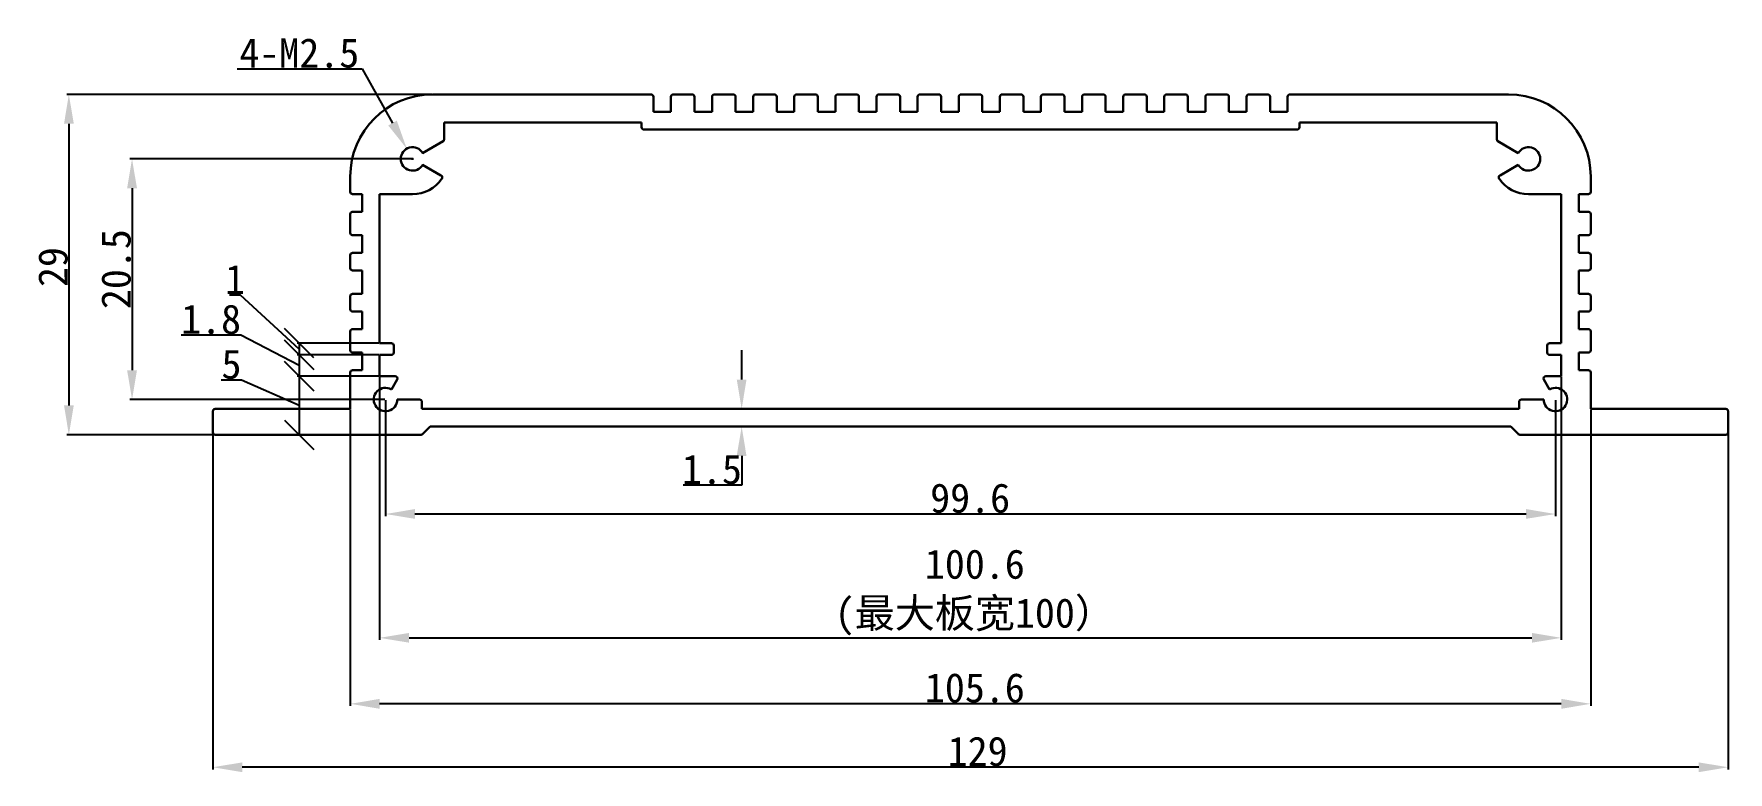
# Model space of a CAD drawing. Header units: inches. Extents: x 508 to 653, y 213 to 276.
import ezdxf

# ---------------------------------------------------------------- set-up
doc = ezdxf.new("R2010")
doc.units = ezdxf.units.IN
doc.header["$MEASUREMENT"] = 0
doc.layers.get('0').update_dxf_attribs({"color": 1})
doc.layers.get('Defpoints').update_dxf_attribs({"color": 3})
doc.layers.add('壳体层', color=7, linetype='Continuous', lineweight=30)
doc.layers.add('标注层', color=7, linetype='Continuous')
doc.layers.add('槽宽标注', color=30, linetype='Continuous')
doc.styles.get("Standard").update_dxf_attribs({"font": 'simhei.ttf'})
doc.dimstyles.get("Standard").update_dxf_attribs({"dimtxt": 2.5, "dimasz": 2.5, "dimexe": 0.18, "dimexo": 0.0625, "dimgap": 0.09, "dimtad": 1, "dimtoh": 1, "dimdec": 1, "dimzin": 0, "dimdsep": 46, "dimtxsty": 'Standard', "dimcen": 0.09, "dimadec": 0, "dimazin": 0, "dimtfac": 1, "dimtdec": 1, "dimtofl": 0, "dimtmove": 0, "dimatfit": 3, "dimfxl": 1, "dimtolj": 1, "dimtzin": 0, "dimarcsym": 0})

# ---------------------------------------------------------------- blocks, each defined once
blk = doc.blocks.new('*D10')
at = {"layer": 'Defpoints', "color": 0, "transparency": 16777216}
for p in [(542.36, 270.69), (511.4, 241.69), (523.86, 241.69)]:
    blk.add_point(p, dxfattribs=at)
at = {"layer": '标注层', "color": 0, "lineweight": -2, "transparency": 16777216}
for p, q in [((542.3, 270.69), (511.22, 270.69)), ((511.4, 268.19), (511.4, 244.19)), ((523.8, 241.69), (511.22, 241.69))]:
    blk.add_line(p, q, dxfattribs=at)
at = {"layer": '标注层', "color": 0, "transparency": 16777216}
for points in [[(510.99, 268.19), (511.82, 268.19), (511.4, 270.69)], [(510.99, 244.19), (511.82, 244.19), (511.4, 241.69)]]:
    blk.add_solid(points, dxfattribs=at)
at = {"layer": '标注层', "color": 0, "transparency": 16777216, "insert": (510.06, 255.98), "char_height": 2.5, "attachment_point": 5, "rotation": 90}
blk.add_mtext('\\A1;29', dxfattribs=at)
blk = doc.blocks.new('*D11')
at = {"layer": 'Defpoints', "color": 0, "transparency": 16777216}
for p in [(540.66, 265.19), (516.78, 244.69), (538.36, 244.69)]:
    blk.add_point(p, dxfattribs=at)
at = {"layer": '标注层', "color": 0, "lineweight": -2, "transparency": 16777216}
for p, q in [((540.6, 265.19), (516.6, 265.19)), ((516.78, 262.69), (516.78, 247.19)), ((538.3, 244.69), (516.6, 244.69))]:
    blk.add_line(p, q, dxfattribs=at)
at = {"layer": '标注层', "color": 0, "transparency": 16777216}
for points in [[(516.36, 262.69), (517.2, 262.69), (516.78, 265.19)], [(516.36, 247.19), (517.2, 247.19), (516.78, 244.69)]]:
    blk.add_solid(points, dxfattribs=at)
at = {"layer": '标注层', "color": 0, "transparency": 16777216, "insert": (515.43, 255.8), "char_height": 2.5, "attachment_point": 5, "rotation": 90}
blk.add_mtext('\\A1;20.5', dxfattribs=at)
blk = doc.blocks.new('_Oblique')
at = {"color": 0, "linetype": 'ByBlock', "lineweight": -2}
blk.add_line((-0.5, -0.5), (0.5, 0.5), dxfattribs=at)
blk = doc.blocks.new('*D43')
at = {"layer": 'Defpoints', "color": 0, "transparency": 16777216}
for p in [(537.86, 248.49), (531.01, 246.69), (537.86, 246.69)]:
    blk.add_point(p, dxfattribs=at)
at = {"layer": '标注层', "color": 0, "lineweight": -2, "transparency": 16777216}
for p, q in [((526.04, 250.18), (520.97, 250.18)), ((531.01, 247.59), (526.04, 250.18)), ((537.8, 248.49), (530.83, 248.49)), ((531.01, 248.49), (531.01, 246.69)), ((537.8, 246.69), (530.83, 246.69))]:
    blk.add_line(p, q, dxfattribs=at)
at = {"layer": '标注层', "color": 0, "lineweight": -2, "transparency": 16777216, "xscale": 2.5, "yscale": 2.5, "zscale": 2.5}
for p, rotation in [((531.01, 248.49), 90), ((531.01, 246.69), 270)]:
    blk.add_blockref('_Oblique', p, dxfattribs=dict(at, rotation=rotation))
at = {"layer": '标注层', "color": 0, "transparency": 16777216, "insert": (523.51, 251.52), "char_height": 2.5, "attachment_point": 5}
blk.add_mtext('\\A1;1.8', dxfattribs=at)
blk = doc.blocks.new('*D44')
at = {"layer": 'Defpoints', "color": 0, "transparency": 16777216}
for p in [(531.01, 248.49), (537.86, 249.49), (537.86, 248.49)]:
    blk.add_point(p, dxfattribs=at)
at = {"layer": '标注层', "color": 0, "lineweight": -2, "transparency": 16777216}
for p, q in [((526.01, 253.58), (525.09, 253.58)), ((531.01, 248.99), (526.01, 253.58)), ((537.8, 249.49), (530.83, 249.49)), ((537.8, 248.49), (530.83, 248.49)), ((531.01, 249.49), (531.01, 248.49))]:
    blk.add_line(p, q, dxfattribs=at)
at = {"layer": '标注层', "color": 0, "lineweight": -2, "transparency": 16777216, "xscale": 2.5, "yscale": 2.5, "zscale": 2.5}
for p, rotation in [((531.01, 249.49), 90), ((531.01, 248.49), 270)]:
    blk.add_blockref('_Oblique', p, dxfattribs=dict(at, rotation=rotation))
at = {"layer": '标注层', "color": 0, "transparency": 16777216, "insert": (525.55, 254.92), "char_height": 2.5, "attachment_point": 5}
blk.add_mtext('\\A1;1', dxfattribs=at)
blk = doc.blocks.new('*D45')
at = {"layer": 'Defpoints', "color": 0, "transparency": 16777216}
for p in [(535.36, 243.89), (640.96, 243.89), (535.36, 218.77)]:
    blk.add_point(p, dxfattribs=at)
at = {"layer": '标注层', "color": 0, "lineweight": -2, "transparency": 16777216}
for p, q in [((535.36, 243.83), (535.36, 218.59)), ((640.96, 243.83), (640.96, 218.59)), ((638.46, 218.77), (537.86, 218.77))]:
    blk.add_line(p, q, dxfattribs=at)
at = {"layer": '标注层', "color": 0, "transparency": 16777216}
for points in [[(537.86, 219.19), (537.86, 218.35), (535.36, 218.77)], [(638.46, 219.19), (638.46, 218.35), (640.96, 218.77)]]:
    blk.add_solid(points, dxfattribs=at)
at = {"layer": '标注层', "color": 0, "transparency": 16777216, "insert": (588.53, 220.12), "char_height": 2.5, "attachment_point": 5}
blk.add_mtext('\\A1;105.6', dxfattribs=at)
blk = doc.blocks.new('*D46')
at = {"layer": 'Defpoints', "color": 0, "transparency": 16777216}
for p in [(523.66, 241.89), (652.66, 241.89), (523.66, 213.37)]:
    blk.add_point(p, dxfattribs=at)
at = {"layer": '标注层', "color": 0, "lineweight": -2, "transparency": 16777216}
for p, q in [((523.66, 241.83), (523.66, 213.19)), ((652.66, 241.83), (652.66, 213.19)), ((650.16, 213.37), (526.16, 213.37))]:
    blk.add_line(p, q, dxfattribs=at)
at = {"layer": '标注层', "color": 0, "transparency": 16777216}
for points in [[(526.16, 213.78), (526.16, 212.95), (523.66, 213.37)], [(650.16, 213.78), (650.16, 212.95), (652.66, 213.37)]]:
    blk.add_solid(points, dxfattribs=at)
at = {"layer": '标注层', "color": 0, "transparency": 16777216, "insert": (588.77, 214.71), "char_height": 2.5, "attachment_point": 5}
blk.add_mtext('\\A1;129', dxfattribs=at)
blk = doc.blocks.new('*D47')
at = {"layer": 'Defpoints', "color": 0, "transparency": 16777216}
for p in [(538.36, 244.69), (637.96, 244.69), (538.36, 234.94)]:
    blk.add_point(p, dxfattribs=at)
at = {"layer": '标注层', "color": 0, "lineweight": -2, "transparency": 16777216}
for p, q in [((538.36, 244.63), (538.36, 234.76)), ((637.96, 244.63), (637.96, 234.76)), ((635.46, 234.94), (540.86, 234.94))]:
    blk.add_line(p, q, dxfattribs=at)
at = {"layer": '标注层', "color": 0, "transparency": 16777216}
for points in [[(540.86, 235.36), (540.86, 234.53), (538.36, 234.94)], [(635.46, 235.36), (635.46, 234.53), (637.96, 234.94)]]:
    blk.add_solid(points, dxfattribs=at)
at = {"layer": '标注层', "color": 0, "transparency": 16777216, "insert": (588.13, 236.28), "char_height": 2.5, "attachment_point": 5}
blk.add_mtext('\\A1;99.6', dxfattribs=at)
blk = doc.blocks.new('*D48')
at = {"layer": 'Defpoints', "color": 0, "transparency": 16777216}
for p in [(537.86, 246.69), (638.46, 246.69), (638.46, 224.39)]:
    blk.add_point(p, dxfattribs=at)
at = {"layer": '槽宽标注', "color": 0, "lineweight": -2, "transparency": 16777216}
for p, q in [((537.86, 246.63), (537.86, 224.21)), ((638.46, 246.63), (638.46, 224.21)), ((540.36, 224.39), (635.96, 224.39))]:
    blk.add_line(p, q, dxfattribs=at)
at = {"layer": '槽宽标注', "color": 0, "transparency": 16777216}
for points in [[(540.36, 224.81), (540.36, 223.98), (537.86, 224.39)], [(635.96, 224.81), (635.96, 223.98), (638.46, 224.39)]]:
    blk.add_solid(points, dxfattribs=at)
at = {"layer": '槽宽标注', "color": 0, "transparency": 16777216, "insert": (588.53, 228.26), "char_height": 2.5, "attachment_point": 5}
blk.add_mtext('\\A1;100.6\\P(最大板宽100）', dxfattribs=at)
blk = doc.blocks.new('*D51')
at = {"layer": 'Defpoints', "color": 0, "transparency": 16777216}
for p in [(537.86, 246.69), (531.01, 241.69), (532.1, 241.69)]:
    blk.add_point(p, dxfattribs=at)
at = {"layer": '标注层', "color": 0, "lineweight": -2, "transparency": 16777216}
for p, q in [((537.8, 246.69), (530.83, 246.69)), ((531.01, 246.69), (531.01, 241.69)), ((526.1, 246.35), (524.38, 246.35)), ((531.01, 244.19), (526.1, 246.35)), ((532.04, 241.69), (530.83, 241.69))]:
    blk.add_line(p, q, dxfattribs=at)
at = {"layer": '标注层', "color": 0, "lineweight": -2, "transparency": 16777216, "xscale": 2.5, "yscale": 2.5, "zscale": 2.5}
for p, rotation in [((531.01, 246.69), 90), ((531.01, 241.69), 270)]:
    blk.add_blockref('_Oblique', p, dxfattribs=dict(at, rotation=rotation))
at = {"layer": '标注层', "color": 0, "transparency": 16777216, "insert": (525.24, 247.69), "char_height": 2.5, "attachment_point": 5}
blk.add_mtext('\\A1;5', dxfattribs=at)
blk = doc.blocks.new('*D54')
at = {"layer": 'Defpoints', "color": 0, "transparency": 16777216}
for p in [(540.17, 266.06), (540.66, 265.19)]:
    blk.add_point(p, dxfattribs=at)
at = {"layer": '标注层', "color": 0, "lineweight": -2, "transparency": 16777216}
for p, q in [((525.74, 272.86), (536.38, 272.86)), ((536.38, 272.86), (538.95, 268.25)), ((540.57, 265.19), (540.75, 265.19)), ((540.66, 265.1), (540.66, 265.28))]:
    blk.add_line(p, q, dxfattribs=at)
at = {"layer": '标注层', "color": 0, "transparency": 16777216}
blk.add_solid([(539.32, 268.45), (538.59, 268.04), (540.17, 266.06)], dxfattribs=at)
at = {"layer": '标注层', "color": 0, "transparency": 16777216, "insert": (531.02, 274.2), "char_height": 2.5, "attachment_point": 5}
blk.add_mtext('\\A1;4-M2.5', dxfattribs=at)
blk = doc.blocks.new('*D55')
at = {"layer": 'Defpoints', "color": 0, "transparency": 16777216}
for p in [(568.68, 243.89), (568.68, 242.39), (568.68, 242.39)]:
    blk.add_point(p, dxfattribs=at)
at = {"layer": '标注层', "color": 0, "lineweight": -2, "transparency": 16777216}
for p, q in [((568.68, 246.39), (568.68, 248.89)), ((568.62, 243.89), (568.5, 243.89)), ((568.62, 242.39), (568.5, 242.39)), ((568.68, 239.89), (568.68, 237.39)), ((568.68, 237.39), (563.71, 237.39))]:
    blk.add_line(p, q, dxfattribs=at)
at = {"layer": '标注层', "color": 0, "transparency": 16777216}
for points in [[(568.26, 246.39), (569.09, 246.39), (568.68, 243.89)], [(568.26, 239.89), (569.09, 239.89), (568.68, 242.39)]]:
    blk.add_solid(points, dxfattribs=at)
at = {"layer": '标注层', "color": 0, "transparency": 16777216, "insert": (566.15, 238.73), "char_height": 2.5, "attachment_point": 5}
blk.add_mtext('\\A1;1.5', dxfattribs=at)

msp = doc.modelspace()

# ---------------------------------------------------------------- linework, layer by layer
at = {"color": 7, "linetype": 'Continuous', "lineweight": 30}
for p, q in [((542.36, 270.69), (560.96, 270.69)), ((561.16, 269.19), (561.16, 270.49)), ((562.66, 269.19), (562.66, 270.49)), ((562.86, 270.69), (564.46, 270.69)), ((564.66, 269.19), (564.66, 270.49)), ((566.16, 269.19), (566.16, 270.49)), ((566.36, 270.69), (567.96, 270.69)), ((568.16, 269.19), (568.16, 270.49)), ((569.66, 269.19), (569.66, 270.49)), ((569.86, 270.69), (571.46, 270.69)), ((571.66, 269.19), (571.66, 270.49)), ((573.16, 269.19), (573.16, 270.49)), ((573.36, 270.69), (574.96, 270.69)), ((575.16, 269.19), (575.16, 270.49)), ((576.66, 269.19), (576.66, 270.49)), ((576.86, 270.69), (578.46, 270.69)), ((578.66, 269.19), (578.66, 270.49)), ((580.16, 269.19), (580.16, 270.49)), ((580.36, 270.69), (581.96, 270.69)), ((582.16, 269.19), (582.16, 270.49)), ((583.66, 269.19), (583.66, 270.49)), ((583.86, 270.69), (585.46, 270.69)), ((585.66, 269.19), (585.66, 270.49)), ((587.16, 269.19), (587.16, 270.49)), ((588.96, 270.69), (587.36, 270.69)), ((589.16, 269.19), (589.16, 270.49)), ((590.66, 269.19), (590.66, 270.49)), ((592.46, 270.69), (590.86, 270.69)), ((592.66, 269.19), (592.66, 270.49)), ((594.16, 269.19), (594.16, 270.49)), ((595.96, 270.69), (594.36, 270.69)), ((596.16, 269.19), (596.16, 270.49)), ((597.66, 269.19), (597.66, 270.49)), ((599.46, 270.69), (597.86, 270.69)), ((599.66, 269.19), (599.66, 270.49)), ((601.16, 269.19), (601.16, 270.49)), ((602.96, 270.69), (601.36, 270.69)), ((603.16, 269.19), (603.16, 270.49)), ((604.66, 269.19), (604.66, 270.49)), ((606.46, 270.69), (604.86, 270.69)), ((606.66, 269.19), (606.66, 270.49)), ((608.16, 269.19), (608.16, 270.49)), ((609.96, 270.69), (608.36, 270.69)), ((610.16, 269.19), (610.16, 270.49)), ((611.66, 269.19), (611.66, 270.49)), ((613.46, 270.69), (611.86, 270.69)), ((613.66, 269.19), (613.66, 270.49)), ((615.16, 269.19), (615.16, 270.49)), ((633.96, 270.69), (615.36, 270.69)), ((560.16, 268.29), (543.36, 268.29)), ((560.16, 267.89), (560.16, 268.29)), ((562.66, 269.19), (561.16, 269.19)), ((566.16, 269.19), (564.66, 269.19)), ((569.66, 269.19), (568.16, 269.19)), ((573.16, 269.19), (571.66, 269.19)), ((576.66, 269.19), (575.16, 269.19)), ((580.16, 269.19), (578.66, 269.19)), ((582.16, 269.19), (583.66, 269.19)), ((585.66, 269.19), (587.16, 269.19)), ((590.66, 269.19), (589.16, 269.19)), ((594.16, 269.19), (592.66, 269.19)), ((596.16, 269.19), (597.66, 269.19)), ((599.66, 269.19), (601.16, 269.19)), ((603.16, 269.19), (604.66, 269.19)), ((606.66, 269.19), (608.16, 269.19)), ((610.16, 269.19), (611.66, 269.19)), ((613.66, 269.19), (615.16, 269.19)), ((616.16, 268.29), (632.96, 268.29)), ((616.16, 267.89), (616.16, 268.29)), ((560.36, 267.69), (615.96, 267.69)), ((535.36, 262.39), (535.36, 263.69)), ((640.96, 262.39), (640.96, 263.69)), ((535.56, 262.19), (536.36, 262.19)), ((536.36, 262.19), (536.36, 260.69)), ((540.66, 262.19), (537.86, 262.19)), ((537.86, 262.19), (537.86, 249.49)), ((635.66, 262.19), (638.46, 262.19)), ((638.46, 262.19), (638.46, 249.49)), ((640.76, 262.19), (639.96, 262.19)), ((639.96, 262.19), (639.96, 260.69)), ((535.36, 258.89), (535.36, 260.49)), ((536.36, 260.69), (535.56, 260.69)), ((639.96, 260.69), (640.76, 260.69)), ((640.96, 258.89), (640.96, 260.49)), ((536.36, 258.69), (535.56, 258.69)), ((536.36, 258.69), (536.36, 257.19)), ((639.96, 258.69), (640.76, 258.69)), ((639.96, 258.69), (639.96, 257.19)), ((535.36, 255.89), (535.36, 256.99)), ((536.36, 257.19), (535.56, 257.19)), ((639.96, 257.19), (640.76, 257.19)), ((640.96, 255.89), (640.96, 256.99)), ((536.36, 255.69), (535.56, 255.69)), ((536.36, 255.69), (536.36, 253.69)), ((639.96, 255.69), (640.76, 255.69)), ((639.96, 255.69), (639.96, 253.69)), ((535.36, 252.39), (535.36, 253.49)), ((536.36, 253.69), (535.56, 253.69)), ((639.96, 253.69), (640.76, 253.69)), ((640.96, 252.39), (640.96, 253.49)), ((536.36, 252.19), (535.56, 252.19)), ((536.36, 252.19), (536.36, 250.69)), ((639.96, 252.19), (640.76, 252.19)), ((639.96, 252.19), (639.96, 250.69)), ((535.36, 248.89), (535.36, 250.49)), ((536.36, 250.69), (535.56, 250.69)), ((639.96, 250.69), (640.76, 250.69)), ((640.96, 248.89), (640.96, 250.49)), ((536.36, 248.69), (535.56, 248.69)), ((536.36, 248.69), (536.36, 247.19)), ((537.86, 249.49), (538.86, 249.49)), ((538.86, 248.49), (537.86, 248.49)), ((537.86, 248.49), (537.86, 246.69)), ((539.06, 249.29), (539.06, 248.69)), ((637.26, 249.29), (637.26, 248.69)), ((638.46, 249.49), (637.46, 249.49)), ((637.46, 248.49), (638.46, 248.49)), ((638.46, 248.49), (638.46, 246.69)), ((639.96, 248.69), (640.76, 248.69)), ((639.96, 248.69), (639.96, 247.19)), ((535.36, 243.89), (535.36, 246.99)), ((536.36, 247.19), (535.56, 247.19)), ((639.96, 247.19), (640.76, 247.19)), ((640.96, 243.89), (640.96, 246.99)), ((523.86, 243.89), (535.36, 243.89)), ((652.46, 243.89), (640.96, 243.89)), ((523.66, 241.89), (523.66, 243.69)), ((541.52, 241.75), (542.16, 242.39)), ((634.16, 242.39), (542.16, 242.39)), ((634.8, 241.75), (634.16, 242.39)), ((652.66, 241.89), (652.66, 243.69)), ((523.86, 241.69), (541.38, 241.69)), ((634.94, 241.69), (652.46, 241.69))]:
    msp.add_line(p, q, dxfattribs=at)
for centre, radius, start, end in [((542.36, 263.69), 7, 90, 180), ((560.96, 270.49), 0.2, 0, 90), ((562.86, 270.49), 0.2, 90, 180), ((564.46, 270.49), 0.2, 0, 90), ((566.36, 270.49), 0.2, 90, 180), ((567.96, 270.49), 0.2, 0, 90), ((569.86, 270.49), 0.2, 90, 180), ((571.46, 270.49), 0.2, 0, 90), ((573.36, 270.49), 0.2, 90, 180), ((574.96, 270.49), 0.2, 0, 90), ((576.86, 270.49), 0.2, 90, 180), ((578.46, 270.49), 0.2, 0, 90), ((580.36, 270.49), 0.2, 90, 180), ((581.96, 270.49), 0.2, 0, 90), ((583.86, 270.49), 0.2, 90, 180), ((585.46, 270.49), 0.2, 0, 90), ((587.36, 270.49), 0.2, 90, 180), ((588.96, 270.49), 0.2, 0, 90), ((590.86, 270.49), 0.2, 90, 180), ((592.46, 270.49), 0.2, 0, 90), ((594.36, 270.49), 0.2, 90, 180), ((595.96, 270.49), 0.2, 0, 90), ((597.86, 270.49), 0.2, 90, 180), ((599.46, 270.49), 0.2, 0, 90), ((601.36, 270.49), 0.2, 90, 180), ((602.96, 270.49), 0.2, 0, 90), ((604.86, 270.49), 0.2, 90, 180), ((606.46, 270.49), 0.2, 0, 90), ((608.36, 270.49), 0.2, 90, 180), ((609.96, 270.49), 0.2, 0, 90), ((611.86, 270.49), 0.2, 90, 180), ((613.46, 270.49), 0.2, 0, 90), ((615.36, 270.49), 0.2, 90, 180), ((633.96, 263.69), 7, 0, 90), ((560.36, 267.89), 0.2, 180, 270), ((615.96, 267.89), 0.2, 270, 0), ((535.56, 262.39), 0.2, 180, 270), ((640.76, 262.39), 0.2, 270, 0), ((535.56, 260.49), 0.2, 90, 180), ((640.76, 260.49), 0.2, 0, 90), ((535.56, 258.89), 0.2, 180, 270), ((640.76, 258.89), 0.2, 270, 0), ((535.56, 256.99), 0.2, 90, 180), ((640.76, 256.99), 0.2, 0, 90), ((535.56, 255.89), 0.2, 180, 270), ((640.76, 255.89), 0.2, 270, 0), ((535.56, 253.49), 0.2, 90, 180), ((640.76, 253.49), 0.2, 0, 90), ((535.56, 252.39), 0.2, 180, 270), ((640.76, 252.39), 0.2, 270, 0), ((535.56, 250.49), 0.2, 90, 180), ((640.76, 250.49), 0.2, 0, 90), ((535.56, 248.89), 0.2, 180, 270), ((538.86, 249.29), 0.2, 0, 90), ((538.86, 248.69), 0.2, 270, 0), ((637.46, 249.29), 0.2, 90, 180), ((637.46, 248.69), 0.2, 180, 270), ((640.76, 248.89), 0.2, 270, 0), ((535.56, 246.99), 0.2, 90, 180), ((640.76, 246.99), 0.2, 0, 90), ((523.86, 243.69), 0.2, 90, 180), ((652.46, 243.69), 0.2, 0, 90), ((523.86, 241.89), 0.2, 180, 270), ((541.38, 241.89), 0.2, 270, 315), ((634.94, 241.89), 0.2, 225, 270), ((652.46, 241.89), 0.2, 270, 0)]:
    msp.add_arc(centre, radius, start, end, dxfattribs=at)
at = {"layer": '壳体层', "linetype": 'Continuous'}
for p, q in [((543.36, 268.29), (543.36, 266.86)), ((632.96, 268.29), (632.96, 266.86)), ((541.52, 265.69), (543.26, 266.69)), ((634.79, 265.69), (633.06, 266.69)), ((543.08, 263.79), (541.52, 264.69)), ((633.24, 263.79), (634.79, 264.69)), ((537.86, 246.69), (539.17, 246.69)), ((638.46, 246.69), (637.15, 246.69)), ((538.86, 245.56), (539.34, 246.39)), ((637.46, 245.56), (636.98, 246.39)), ((539.36, 244.69), (541.26, 244.69)), ((541.46, 244.49), (541.46, 243.89)), ((541.46, 243.89), (634.86, 243.89)), ((634.86, 244.49), (634.86, 243.89)), ((636.96, 244.69), (635.06, 244.69))]:
    msp.add_line(p, q, dxfattribs=at)
at = {"layer": '壳体层', "color": 5, "linetype": 'Continuous', "lineweight": 25}
for p, q in [((538.86, 248.49), (537.86, 248.49)), ((639.96, 247.19), (640.76, 247.19))]:
    msp.add_line(p, q, dxfattribs=at)
at = {"layer": '壳体层', "linetype": 'Continuous'}
for centre, radius, start, end in [((543.16, 266.86), 0.2, 300, 0), ((633.16, 266.86), 0.2, 180, 240), ((540.66, 265.19), 1, 30, 330), ((635.66, 265.19), 1, 210, 150), ((540.66, 265.19), 3, 270, 325.904), ((542.98, 263.62), 0.2, 325.904, 60), ((633.34, 263.62), 0.2, 120, 214.096), ((635.66, 265.19), 3, 214.096, 270), ((539.17, 246.49), 0.2, 330, 90), ((637.15, 246.49), 0.2, 90, 210), ((538.36, 244.69), 1, 60, 0), ((637.96, 244.69), 1, 180, 120), ((541.26, 244.49), 0.2, 0, 90), ((635.06, 244.49), 0.2, 90, 180)]:
    msp.add_arc(centre, radius, start, end, dxfattribs=at)

# ---------------------------------------------------------------- dimensions: what is measured, and where the dimension line sits
at = {"layer": '标注层'}
dim = msp.add_radius_dim(center=(540.66, 265.19), mpoint=(540.17, 266.06), text='4-M2.5', dimstyle='Standard', dxfattribs=at)
dim.commit()
dim.dimension.update_dxf_attribs({"geometry": '*D54', "text_midpoint": (531.02, 272.86), "dimtype": 164})
for base, p1, p2, angle, override, picture, middle in [((511.4, 241.69), (542.36, 270.69), (523.86, 241.69), 90, {"dimdec": 0}, '*D10', (511.4, 255.98)), ((531.01, 248.49), (537.86, 249.49), (537.86, 248.49), 90, {"dimdec": 0, "dimblk1": 'Oblique', "dimblk2": 'Oblique', "dimsah": 1, "dimtmove": 1}, '*D44', (525.92, 253.58)), ((531.01, 246.69), (537.86, 248.49), (537.86, 246.69), 90, {"dimblk1": 'Oblique', "dimblk2": 'Oblique', "dimsah": 1, "dimtmove": 1}, '*D43', (525.95, 250.18)), ((531.01, 241.69), (537.86, 246.69), (532.1, 241.69), 90, {"dimdec": 0, "dimblk1": 'Oblique', "dimblk2": 'Oblique', "dimsah": 1, "dimtmove": 1}, '*D51', (526.01, 246.35)), ((523.66, 213.37), (652.66, 241.89), (523.66, 241.89), 180, {"dimdec": 0}, '*D46', (588.77, 213.37))]:
    dim = msp.add_linear_dim(base=base, p1=p1, p2=p2, angle=angle, dimstyle='Standard', override=override, dxfattribs=at)
    dim.commit()
    dim.dimension.update_dxf_attribs({"geometry": picture, "text_midpoint": middle, "dimtype": 160})
for base, p1, p2, angle, picture, middle in [((516.78, 244.69), (540.66, 265.19), (538.36, 244.69), 90, '*D11', (516.78, 255.8)), ((535.36, 218.77), (640.96, 243.89), (535.36, 243.89), 180, '*D45', (588.53, 218.77))]:
    dim = msp.add_linear_dim(base=base, p1=p1, p2=p2, angle=angle, dimstyle='Standard', dxfattribs=at)
    dim.commit()
    dim.dimension.update_dxf_attribs({"geometry": picture, "text_midpoint": middle, "dimtype": 160})
dim = msp.add_linear_dim(base=(568.68, 242.39), p1=(568.68, 243.89), p2=(568.68, 242.39), angle=90, dimstyle='Standard', dxfattribs=at)
dim.commit()
dim.dimension.update_dxf_attribs({"geometry": '*D55', "text_midpoint": (566.15, 238.73)})
dim = msp.add_linear_dim(base=(538.36, 234.94), p1=(637.96, 244.69), p2=(538.36, 244.69), dimstyle='Standard', dxfattribs=at)
dim.commit()
dim.dimension.update_dxf_attribs({"geometry": '*D47', "text_midpoint": (588.13, 234.94), "dimtype": 160})
at = {"layer": '槽宽标注'}
dim = msp.add_linear_dim(base=(638.46, 224.39), p1=(537.86, 246.69), p2=(638.46, 246.69), text='<>\\P(最大板宽100）', dimstyle='Standard', dxfattribs=at)
dim.commit()
dim.dimension.update_dxf_attribs({"geometry": '*D48', "text_midpoint": (588.53, 224.39), "dimtype": 160})

doc.saveas('drawing.dxf')
